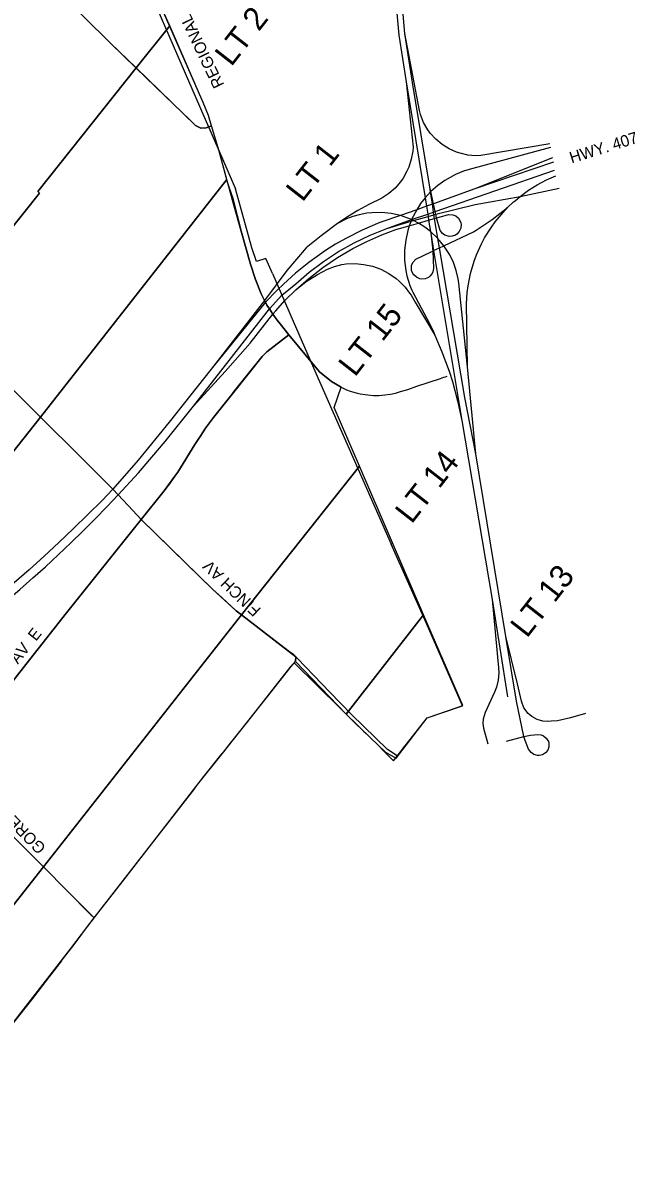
# Model space of a CAD drawing. Extents: x 589464 to 611048, y 4827729 to 4855916.
# Drawn here: x 608402 to 611048, y 4841386 to 4846336 of the extents above; entities that cross this region are included whole.
import ezdxf

# ---------------------------------------------------------------- set-up
doc = ezdxf.new("R2010")
doc.units = 0
for name, color, linetype in [('GIS_LOT_CONCESSION', 7, 'Continuous'), ('GIS_MAJOR_ARTERIAL_STREETS', 7, 'Continuous'), ('GIS_MUN_BDRY', 7, 'Continuous'), ('GIS_TX_LOT_CONCESSION', 7, 'Continuous'), ('GIS_TX_MAJOR_ARTERIAL_STREETS', 7, 'Continuous')]:
    doc.layers.add(name, color=color, linetype=linetype)

msp = doc.modelspace()

# ---------------------------------------------------------------- linework, layer by layer
at = {"layer": 'GIS_LOT_CONCESSION'}
for points in [[(608460.7, 4846570.3), (608551.8, 4846476.2), (608780.5, 4846248.8), (608891.8, 4846141.5), (609036.7, 4846322.9), (609006, 4846393), (608846.1, 4846742.1), (608777.7, 4846894.9), (608756.2, 4846944.8)], [(608891.8, 4846141.5), (608780.5, 4846248.8), (608551.8, 4846476.2), (608460.7, 4846570.3), (608031.1, 4846032.4), (608039.1, 4846022.4), (607613.3, 4845489.1), (607963.6, 4845141.4), (608043.1, 4845062.4), (608473.5, 4845600.6), (608466.3, 4845608.3)], [(608891.8, 4846141.5), (609148.6, 4845893.2), (609170.8, 4845882.1), (609193.4, 4845882.8), (609217.7, 4845892.2), (609204.5, 4845936.4), (609181.5, 4845992.1), (609176, 4846004.9), (609036.7, 4846322.9)], [(609217.7, 4845892.2), (609193.4, 4845882.8), (609170.8, 4845882.1), (609148.6, 4845893.2), (608891.8, 4846141.5), (608466.3, 4845608.3), (608473.5, 4845600.6), (608043.1, 4845062.4), (608114.7, 4844989.9), (608153.2, 4844952), (608194.4, 4844914.7), (608234.2, 4844890), (608251.4, 4844875.4), (608299.8, 4844812.5), (608422.5, 4844688.3), (608477.6, 4844633.6), (609283.7, 4845659.7), (609250.2, 4845781.9)], [(609551.3, 4844989.3), (609513.6, 4845036.2), (609500.8, 4845052.4), (609482.7, 4845078.7), (609467.7, 4845101.2), (609457, 4845117.2), (609450.6, 4845129.4), (609446.5, 4845137.2), (609431.8, 4845165.4), (609406.7, 4845227.4), (609385.6, 4845294.7), (609346.1, 4845437.4), (609305.5, 4845581.2), (609304.8, 4845583.1), (609303.7, 4845586.9), (609283.7, 4845659.7), (608477.6, 4844633.6), (608648, 4844464.2), (608791.1, 4844321.9), (608813.6, 4844297.9), (608877.2, 4844229.6), (608913.4, 4844191.7), (609012.9, 4844314.9), (609058.7, 4844378.7), (609071, 4844395.8), (609145.7, 4844514.6), (609170.4, 4844553.5), (609191.2, 4844586.4), (609225.8, 4844631.9), (609306.3, 4844733.3), (609435.6, 4844894.9), (609456.3, 4844915.4)], [(607197, 4843992.9), (607393.5, 4843793.7), (607624.4, 4843561.5), (607626.4, 4843559.5), (608477.6, 4844633.6), (608422.5, 4844688.3), (608299.8, 4844812.5), (608251.4, 4844875.4), (608234.2, 4844890), (608194.4, 4844914.7), (608153.2, 4844952), (608114.7, 4844989.9), (608043.1, 4845062.4), (607620.6, 4844531.1), (607626.9, 4844522.2)], [(609346.7, 4843779.5), (609856.3, 4844421.8), (609748, 4844675.3), (609778.3, 4844762.7), (609735.7, 4844786.9), (609683.5, 4844828.9), (609669.3, 4844845.7), (609551.3, 4844989.3), (609456.3, 4844915.4), (609435.6, 4844894.9), (609306.3, 4844733.3), (609225.8, 4844631.9), (609191.2, 4844586.4), (609170.4, 4844553.5), (609145.7, 4844514.6), (609071, 4844395.8), (609058.7, 4844378.7), (609012.9, 4844314.9), (608913.4, 4844191.7), (609221.7, 4843890.3), (609324.4, 4843796.5)], [(607626.4, 4843559.5), (607694.3, 4843491.3), (607772.3, 4843410.8), (607798.7, 4843384), (607805.9, 4843376.8), (607829, 4843353.4), (607834.7, 4843347.6), (608039.9, 4843140.2), (608061.4, 4843118.2), (608229.4, 4843329.2), (608414.5, 4843565.3), (608591, 4843788), (608913.4, 4844191.7), (608877.2, 4844229.6), (608813.6, 4844297.9), (608791.1, 4844321.9), (608648, 4844464.2), (608477.6, 4844633.6)], [(609346.7, 4843779.5), (609581, 4843598.7), (609580.1, 4843578.1), (609799.9, 4843350.1), (610133.3, 4843779.3), (609856.3, 4844421.8)], [(608913.4, 4844191.7), (608591, 4843788), (608414.5, 4843565.3), (608229.4, 4843329.2), (608061.4, 4843118.2), (608377.7, 4842804.3), (608491.5, 4842690.8), (609346.7, 4843779.5), (609324.4, 4843796.5), (609221.7, 4843890.3)], [(609346.7, 4843779.5), (608491.5, 4842690.8), (608697.1, 4842482.4), (608709.8, 4842470.3), (608833.6, 4842629.8), (609061.7, 4842923.3), (609164.5, 4843055.4), (609257.4, 4843172.4), (609454.2, 4843420.6), (609561.2, 4843557), (609580.1, 4843578.1), (609581, 4843598.7)], [(610133.3, 4843779.3), (609799.9, 4843350.1), (609838.7, 4843311.4), (609969, 4843185.6), (610016.1, 4843160.5), (610149.1, 4843334.5), (610238, 4843365.4), (610303, 4843387.4)], [(608491.5, 4842690.8), (608377.7, 4842804.3), (608061.4, 4843118.2), (607485.2, 4842400.8), (607196.1, 4842049.5), (607521.3, 4841722), (607635.6, 4841607), (607833.9, 4841858)], [(608709.8, 4842470.3), (608697.1, 4842482.4), (608491.5, 4842690.8), (607833.9, 4841858), (607635.6, 4841607), (607829.9, 4841411.4), (607855.6, 4841385.5), (607870.1, 4841394.4), (607925.1, 4841465), (607980.1, 4841535.7), (607992.4, 4841541.8), (608025.7, 4841578.4), (608259.9, 4841873), (608253.9, 4841881.9), (608605.1, 4842332.8)]]:
    msp.add_lwpolyline(points, close=True, dxfattribs=at)
at = {"layer": 'GIS_MAJOR_ARTERIAL_STREETS'}
for points in [[(610053.3, 4846290.9), (610033.2, 4846525.3), (610020.6, 4846751.4), (610016.1, 4847008.6), (610020.1, 4847035.2), (610032.9, 4847071.4), (610046.5, 4847094.6), (610105.9, 4847178.5), (610114.3, 4847192.7), (610120.6, 4847208), (610125.9, 4847231.6), (610126.7, 4847247.2), (610123, 4847275.1), (610116.8, 4847293.1)], [(609217.7, 4845892.2), (609204.5, 4845936.4), (609181.5, 4845992.1), (609006, 4846393), (608846.1, 4846742.1)], [(609996.4, 4846662.2), (610006.9, 4846507.1), (610027, 4846283.9), (610058.4, 4846081.8)], [(608780.5, 4846248.8), (608551.8, 4846476.2)], [(610161.1, 4845626.6), (610085.6, 4846078.3), (610053.3, 4846290.9)], [(610679.7, 4845813.9), (610381.2, 4845763), (610359.7, 4845762.5), (610325.6, 4845765.4), (610292.1, 4845772.9), (610275.8, 4845778.2), (610244.5, 4845792.2), (610214.1, 4845811.1), (610186.8, 4845834.1), (610162.8, 4845860.6), (610152.7, 4845874.4), (610134.1, 4845906.6), (610120.4, 4845941.1), (610115.7, 4845958), (610053.3, 4846290.9)], [(609217.7, 4845892.2), (609205.5, 4845887.5), (609193.4, 4845882.8), (609170.8, 4845882.1), (609148.6, 4845893.2), (609123.3, 4845918.2), (609017.3, 4846020.5), (608891.9, 4846141.4), (608780.5, 4846248.8)], [(610058.4, 4846081.8), (610088.2, 4845800.2), (610086.9, 4845782), (610080.8, 4845747.5), (610069.8, 4845712.8), (610062.2, 4845695.4), (610045, 4845665), (610034, 4845649.5), (610011.1, 4845623.1), (609983.7, 4845599.1), (609953.2, 4845579), (609897.2, 4845551.7), (609849.2, 4845525.6), (609805, 4845498.9), (609770.7, 4845476.1), (609762, 4845470.3)], [(610058.4, 4846081.8), (610140.2, 4845580.3)], [(609307.7, 4845584.4), (609286.8, 4845648.4), (609250.2, 4845781.9), (609217.7, 4845892.2)], [(610682.1, 4845797.6), (610331.5, 4845703.4), (610306.5, 4845695.5), (610272.5, 4845681.7), (610225.1, 4845655.5), (610195.3, 4845634.1), (610165.2, 4845607.4)], [(610691.3, 4845753.2), (610354.9, 4845618.9)], [(610694.8, 4845734.4), (610354.9, 4845618.9)], [(610183.9, 4845521.2), (610699.6, 4845699.9)], [(610551.4, 4845586.9), (610587.3, 4845613.1), (610624.7, 4845636.4), (610665.7, 4845657.9), (610706.2, 4845675.4)], [(610164.1, 4845606.3), (610161.1, 4845626.6)], [(610165.2, 4845607.4), (610161.1, 4845626.6)], [(610354.9, 4845618.9), (610176.6, 4845555)], [(610551.4, 4845586.9), (610720.6, 4845622.2)], [(609307.7, 4845584.4), (609309.8, 4845577.2), (609346.1, 4845437.4), (609385.6, 4845294.7), (609406.7, 4845227.4), (609431.8, 4845165.4), (609446.5, 4845137.2)], [(610140.2, 4845580.3), (610121.2, 4845555.6), (610104.1, 4845529.1)], [(610164.1, 4845606.3), (610140.2, 4845580.3)], [(610140.2, 4845580.3), (610146.1, 4845544.1)], [(610165.2, 4845607.4), (610164.1, 4845606.3)], [(610172, 4845553.4), (610164.1, 4845606.3)], [(610176.6, 4845555), (610165.2, 4845607.4)], [(610186.4, 4845509.6), (610357.4, 4845552.4), (610551.4, 4845586.9)], [(610496.8, 4845538.3), (610522.9, 4845563), (610529.3, 4845568.4), (610551.4, 4845586.9)], [(610033.6, 4845504.2), (609993.9, 4845512.9), (609952.2, 4845517.1), (609910.3, 4845516.3), (609888.6, 4845513.9), (609855.6, 4845507.7), (609828.2, 4845499.9), (609801.4, 4845489.9), (609762, 4845470.3)], [(610104.1, 4845529.1), (610033.6, 4845504.2)], [(610104.1, 4845529.1), (610082.4, 4845486.4)], [(610146.1, 4845544.1), (610104.1, 4845529.1)], [(610172, 4845553.4), (610146.1, 4845544.1)], [(610146.1, 4845544.1), (610151.6, 4845510)], [(610151.6, 4845510), (610177.1, 4845518.8)], [(610176.6, 4845555), (610172, 4845553.4)], [(610177.1, 4845518.8), (610172, 4845553.4)], [(610183.9, 4845521.2), (610176.6, 4845555)], [(610177.1, 4845518.8), (610183.9, 4845521.2)], [(610178.8, 4845507.6), (610177.1, 4845518.8)], [(610186.4, 4845509.6), (610183.9, 4845521.2)], [(610221.9, 4845373.6), (610349.7, 4845434.1), (610361.9, 4845441.3), (610430.5, 4845486.4), (610496.8, 4845538.3)], [(610323.6, 4844851.1), (610319.5, 4845123.2), (610322.5, 4845171.6), (610326.1, 4845200), (610336.9, 4845254.1), (610352.4, 4845307), (610362.4, 4845333.9), (610384.1, 4845382.1), (610397.6, 4845407.4), (610426.8, 4845454.2), (610443.6, 4845477.4), (610477.5, 4845518), (610496.8, 4845538.3)], [(609762, 4845470.3), (609691.8, 4845417.1), (609626.6, 4845364.9), (609542.8, 4845267.4), (609446.5, 4845137.2)], [(610033.6, 4845504.2), (609945.3, 4845473.8), (609869.1, 4845441.2), (609798, 4845405.3), (609753.7, 4845380), (609710.4, 4845352.9), (609637.5, 4845301.4), (609580.5, 4845255.4), (609528.4, 4845208.4), (609501.2, 4845181.5), (609450.6, 4845129.4)], [(609975.3, 4845448.9), (610082.4, 4845486.4)], [(609975.3, 4845448.9), (610079.7, 4845480)], [(610082.4, 4845486.4), (610033.6, 4845504.2)], [(610079.7, 4845480), (610072.3, 4845460.4)], [(610072.3, 4845460.4), (610111.5, 4845471.7)], [(610082.4, 4845486.4), (610079.7, 4845480)], [(610079.7, 4845480), (610089.9, 4845482.9)], [(610082.4, 4845486.4), (610151.6, 4845510)], [(610089.9, 4845482.9), (610083.4, 4845486), (610082.4, 4845486.4)], [(610089.9, 4845482.9), (610090.3, 4845483), (610153.1, 4845500.6)], [(610111.5, 4845471.7), (610089.9, 4845482.9)], [(610111.5, 4845471.7), (610155.7, 4845484.5)], [(610163.7, 4845435.6), (610139, 4845454.4), (610111.5, 4845471.7)], [(610151.6, 4845510), (610153.1, 4845500.6)], [(610153.1, 4845500.6), (610178.8, 4845507.6)], [(610153.1, 4845500.6), (610155.7, 4845484.5)], [(610155.7, 4845484.5), (610181.1, 4845491.8)], [(610155.7, 4845484.5), (610163.7, 4845435.6)], [(610178.8, 4845507.6), (610186.4, 4845509.6)], [(610181.1, 4845491.8), (610178.8, 4845507.6)], [(610181.1, 4845491.8), (610189.7, 4845494.3)], [(610195.5, 4845405.5), (610181.1, 4845491.8)], [(610189.7, 4845494.3), (610186.4, 4845509.6)], [(610217, 4845502.1), (610241.2, 4845508.8), (610260.2, 4845507.9), (610273.3, 4845502.5), (610285, 4845492.5), (610292.7, 4845479.9), (610295.1, 4845472.2), (610296.2, 4845464.9), (610294.8, 4845449.5), (610288.2, 4845434.9), (610278.2, 4845424.1), (610271.5, 4845419.6), (610257, 4845414.5), (610244.1, 4845413.9), (610226.4, 4845419.2), (610216.3, 4845426.2), (610205.9, 4845439.9), (610189.7, 4845494.3)], [(610189.7, 4845494.3), (610217, 4845502.1)], [(609467.7, 4845101.2), (609520.9, 4845160.8), (609581, 4845209.8), (609639.6, 4845259.9), (609701.6, 4845306.2), (609766.4, 4845348.5), (609833.8, 4845386.4), (609903.6, 4845419.9), (609975.3, 4845448.9)], [(609581.6, 4845183.1), (609637.3, 4845232.7), (609698, 4845279.9), (609761.5, 4845323.1), (609827.8, 4845362), (609888, 4845392.7), (609952.8, 4845421), (610013.4, 4845443.4), (610072.3, 4845460.4)], [(610072.3, 4845460.4), (610065.7, 4845439.4), (610056.5, 4845398.5), (610051.7, 4845355.1), (610052, 4845309.6), (610057.4, 4845266.3), (610062.2, 4845244.1), (610075, 4845202.3), (610083.6, 4845181.3), (610087.8, 4845173.3), (610159.6, 4845038.2), (610178.2, 4844999.1), (610183.1, 4844987.6)], [(610163.7, 4845435.6), (610166.4, 4845418.5)], [(610195.5, 4845405.5), (610163.7, 4845435.6)], [(610166.4, 4845418.5), (610174, 4845351)], [(610166.4, 4845418.5), (610177.4, 4845352.6)], [(610221.9, 4845373.6), (610195.5, 4845405.5)], [(610202.4, 4845364.4), (610195.5, 4845405.5)], [(610202.4, 4845364.4), (610221.9, 4845373.6)], [(610323.6, 4844851.1), (610287, 4845212.2), (610284.1, 4845230.5), (610275.4, 4845266.3), (610262.9, 4845301.1), (610246.9, 4845334.3), (610221.9, 4845373.6)], [(610174, 4845351), (610177.1, 4845275.1), (610173.9, 4845260.5), (610170.7, 4845253.8), (610160.9, 4845241.8), (610154.5, 4845237), (610140.8, 4845231.2), (610125.5, 4845229.9), (610117.5, 4845231.2), (610103.3, 4845237.3), (610091.8, 4845247.6), (610087.6, 4845253.7), (610082.2, 4845267.5), (610082.1, 4845287.8), (610087.1, 4845301.1), (610100, 4845316), (610166.4, 4845347.4), (610174, 4845351)], [(610174, 4845351), (610177.4, 4845352.6)], [(610177.4, 4845352.6), (610202.4, 4845364.4)], [(610177.4, 4845352.6), (610299.1, 4844618.6)], [(610359.7, 4844475.2), (610312, 4844718.1), (610202.4, 4845364.4)], [(609581.6, 4845183.1), (609626.9, 4845218.6), (609675.1, 4845249.7), (609718.7, 4845272.9), (609748.2, 4845284.7), (609781.1, 4845292.3), (609799.3, 4845294.9), (609837.6, 4845296.6), (609875.8, 4845293.3), (609913.3, 4845285.1), (609949.3, 4845272), (609983.4, 4845254.4), (610014.9, 4845232.5), (610028.9, 4845220.6), (610053.6, 4845195.4), (610073.6, 4845168.6), (610080.1, 4845159.8), (610096.9, 4845129.5), (610183.1, 4844987.6)], [(609482.7, 4845078.7), (609494.3, 4845091.4), (609535.3, 4845139.1), (609581.6, 4845183.1)], [(609446.5, 4845137.2), (609215.1, 4844841)], [(609450.6, 4845129.4), (609226.6, 4844854.9), (609215.1, 4844841)], [(609446.5, 4845137.2), (609450.6, 4845129.4)], [(609450.6, 4845129.4), (609457, 4845117.2), (609467.7, 4845101.2)], [(609139.2, 4844681.2), (609467.7, 4845101.2)], [(609139.2, 4844681.2), (609276.9, 4844831.1), (609384.6, 4844953.4), (609482.7, 4845078.7)], [(609467.7, 4845101.2), (609482.7, 4845078.7)], [(609482.7, 4845078.7), (609500.8, 4845052.4), (609513.6, 4845036.2), (609551.3, 4844989.3)], [(609312.4, 4844740.9), (609435.6, 4844894.9), (609456.3, 4844915.4), (609551.3, 4844989.3)], [(609551.3, 4844989.3), (609669.3, 4844845.7), (609683.5, 4844828.9), (609735.7, 4844786.9), (609778.3, 4844762.7), (609800, 4844751.4), (609816.7, 4844745.3), (609827, 4844742.2), (609843.1, 4844738.4), (609860.5, 4844733.9), (609880.7, 4844731.3), (609905.1, 4844728.4), (609917.8, 4844726.8), (609939.8, 4844727.3), (609966.7, 4844729.3), (609991, 4844732.8), (610012.5, 4844736.7), (610034.6, 4844743.9), (610065.9, 4844752.3), (610104.2, 4844767.2), (610207.3, 4844800.9), (610221.3, 4844805.4), (610228.3, 4844807.6), (610235.2, 4844809.9)], [(610183.1, 4844987.6), (610213.5, 4844916.2), (610244.2, 4844831.4), (610258.3, 4844786.7), (610280.9, 4844703.2), (610299.1, 4844618.6)], [(609215.1, 4844841), (609155.2, 4844764.3), (609034.5, 4844611.4), (608899.6, 4844446.9), (608791.1, 4844321.9)], [(610359.7, 4844475.2), (610323.6, 4844851.1)], [(608913.4, 4844191.7), (609012.9, 4844314.9), (609037.7, 4844345.8), (609071, 4844395.8), (609145.7, 4844514.6), (609170.4, 4844553.5), (609191.2, 4844586.4), (609225.8, 4844631.9), (609264.7, 4844679.6), (609306.3, 4844733.3), (609312.4, 4844740.9)], [(608813.6, 4844297.9), (608901.6, 4844393.4), (609017.5, 4844527.9), (609139.2, 4844681.2)], [(610299.1, 4844618.6), (610429.7, 4843845.3)], [(610490.1, 4843686.3), (610359.7, 4844475.2)], [(608791.1, 4844321.9), (608744.1, 4844273.8), (608683.1, 4844212.8), (608621.3, 4844152.4), (608557.5, 4844091.8), (608494.1, 4844033.4), (608428.8, 4843974.2), (608363.8, 4843917.8), (608297.5, 4843861.3), (608173.8, 4843754.2)], [(608332, 4843841.4), (608388.5, 4843889.4), (608444.9, 4843938.8), (608499.3, 4843987.3), (608554.4, 4844038.3), (608608.6, 4844089.8), (608661.1, 4844140.8), (608714, 4844193.8), (608765.1, 4844246.3), (608813.6, 4844297.9)], [(608414.5, 4843565.3), (608591, 4843788), (608913.4, 4844191.7)], [(609221.7, 4843890.3), (609110.8, 4843998.7), (608913.4, 4844191.7)], [(609728.9, 4843445.2), (609589.6, 4843590.3), (609589.6, 4843590.3), (609572.4, 4843607), (609555, 4843620.3), (609324.4, 4843796.5), (609263.4, 4843852.3), (609221.7, 4843890.3)], [(610429.7, 4843845.3), (610457.8, 4843550.4), (610458.7, 4843528.5), (610456, 4843497.7), (610448.8, 4843467.7), (610439.9, 4843444.9), (610399.7, 4843358.3), (610391.7, 4843329), (610390.6, 4843309.4), (610392.7, 4843289.9), (610411.9, 4843222.8)], [(610429.7, 4843845.3), (610496.8, 4843425)], [(610833.4, 4843353.1), (610769.3, 4843334.1), (610712.2, 4843321.4), (610685.3, 4843320.8), (610668.2, 4843319.4), (610650.1, 4843320.8), (610625.3, 4843327.6), (610601.9, 4843340.4), (610586, 4843354), (610567.9, 4843378.5), (610556.9, 4843406.9), (610539.2, 4843481.1), (610490.1, 4843686.3)], [(610566.8, 4843254), (610536.2, 4843407.3), (610490.1, 4843686.3)], [(608229.4, 4843329.2), (608281.7, 4843395.2), (608414.5, 4843565.3)], [(610024.4, 4843168.1), (609978.1, 4843197.7), (609822, 4843348.3), (609728.9, 4843445.2)], [(610492.4, 4843234.1), (610566.8, 4843254)], [(610566.8, 4843254), (610596.5, 4843260.2), (610627.7, 4843262.7), (610642.1, 4843261.1), (610651.7, 4843257.3), (610664.4, 4843247.2), (610673.3, 4843232.1), (610675.3, 4843224.5), (610675.3, 4843209.4), (610670.5, 4843195.1), (610661.3, 4843183.1), (610647.6, 4843174.2), (610633.9, 4843171.6), (610625.7, 4843171.9), (610610.5, 4843176.3), (610598.4, 4843184.3), (610586.9, 4843199.3), (610573, 4843237), (610566.8, 4843254)], [(608710.4, 4842470.9), (608377.7, 4842804.3)]]:
    msp.add_lwpolyline(points, dxfattribs=at)
at = {"layer": 'GIS_MUN_BDRY'}
for p, q in [((608966.4, 4846434), (609051.4, 4846238.8)), ((609051.4, 4846238.8), (609183.9, 4845934)), ((609183.9, 4845934), (609250.2, 4845781.9)), ((609250.2, 4845781.9), (609320.6, 4845620.2)), ((609363.6, 4845463.9), (609320.6, 4845620.2)), ((609392.2, 4845365.2), (609363.6, 4845463.9)), ((609411.5, 4845305.6), (609392.2, 4845365.2)), ((609452, 4845318.7), (609411.5, 4845305.6)), ((609480.6, 4845253.2), (609452, 4845318.8)), ((609480.6, 4845253.2), (609569.8, 4845048.6)), ((609569.8, 4845048.6), (609668, 4844823.3)), ((609668, 4844823.4), (609849.5, 4844412.2)), ((609849.5, 4844412.2), (609994.1, 4844085.1)), ((610140.8, 4843754.9), (609994.1, 4844085.1)), ((610302.8, 4843387.1), (610140.8, 4843754.9)), ((609468.3, 4843438.6), (609561.2, 4843557.2)), ((609561.2, 4843557.2), (609575.1, 4843571.7)), ((609374.1, 4843318.8), (609468.3, 4843438.6)), ((610149.1, 4843334.5), (610302.8, 4843387.1)), ((609293.7, 4843217.9), (609374.1, 4843318.8)), ((610060.4, 4843221), (610149.1, 4843334.5)), ((609263.5, 4843180), (609271.2, 4843189.6)), ((609271.2, 4843189.6), (609279.2, 4843199.6)), ((609279.2, 4843199.6), (609293.7, 4843217.9)), ((609184.1, 4843080.5), (609263.5, 4843180)), ((609982.7, 4843170.8), (610004.4, 4843149.4)), ((609144.5, 4843030.9), (609184.1, 4843080.5)), ((609145.5, 4843030), (609144.5, 4843030.9)), ((608623, 4842355.7), (608690.5, 4842444.5)), ((608690.5, 4842444.5), (608704.3, 4842462.7)), ((608704.3, 4842462.7), (608710.1, 4842470.4)), ((608710.1, 4842470.4), (608716.5, 4842479)), ((608567.7, 4842282.9), (608623, 4842355.7)), ((608624.3, 4842357.6), (608624.4, 4842357.7)), ((608515.2, 4842213.9), (608569.9, 4842285.7)), ((608439.6, 4842115.4), (608515.2, 4842213.9)), ((608254, 4841881.9), (608439.6, 4842115.4))]:
    msp.add_line(p, q, dxfattribs=at)
for points in [[(609575.1, 4843571.7), (609874.6, 4843277.3), (609884.1, 4843267.9), (609896.6, 4843255.6), (609941.3, 4843211.6), (609954.7, 4843198.3), (609982.7, 4843170.8)], [(610004.4, 4843149.4), (610030.3, 4843182.5), (610047.5, 4843204.5), (610060.4, 4843221)], [(608730.6, 4842497), (608786.7, 4842569.2), (608786.7, 4842569.2), (608887.2, 4842698.2), (609145.5, 4843030)], [(608716.5, 4842479), (608725.2, 4842490.2), (608728.5, 4842494.4), (608730.6, 4842497)]]:
    msp.add_lwpolyline(points, dxfattribs=at)

# ---------------------------------------------------------------- texts
at = {"layer": 'GIS_TX_LOT_CONCESSION'}
for s, p in [('LT 2', (609302.8, 4846144.1)), ('LT 1', (609610.3, 4845558.8)), ('LT 15', (609837.1, 4844803.5)), ('LT 14', (610082.2, 4844168.7)), ('LT 13', (610580.4, 4843675.6))]:
    msp.add_text(s, height=100, rotation=52, dxfattribs=at).set_placement(p)
at = {"layer": 'GIS_TX_MAJOR_ARTERIAL_STREETS'}
for s, height, rotation, p in [('REGIONAL ROAD NO. 50', 49.998, 115.6614, (609273.5, 4846069.2)), ('HWY. 407', 50, 17.2944, (610773.8, 4845728.9)), ('FINCH AV', 49.99, 136.203, (609434.3, 4843803.7)), ('STEELES AV  E', 49.998, 51.7098, (608182.1, 4843313)), ('GOREWAY DR', 50, 134.5738, (608504.6, 4842776.1))]:
    msp.add_text(s, height=height, rotation=rotation, dxfattribs=at).set_placement(p)

doc.saveas('drawing.dxf')
